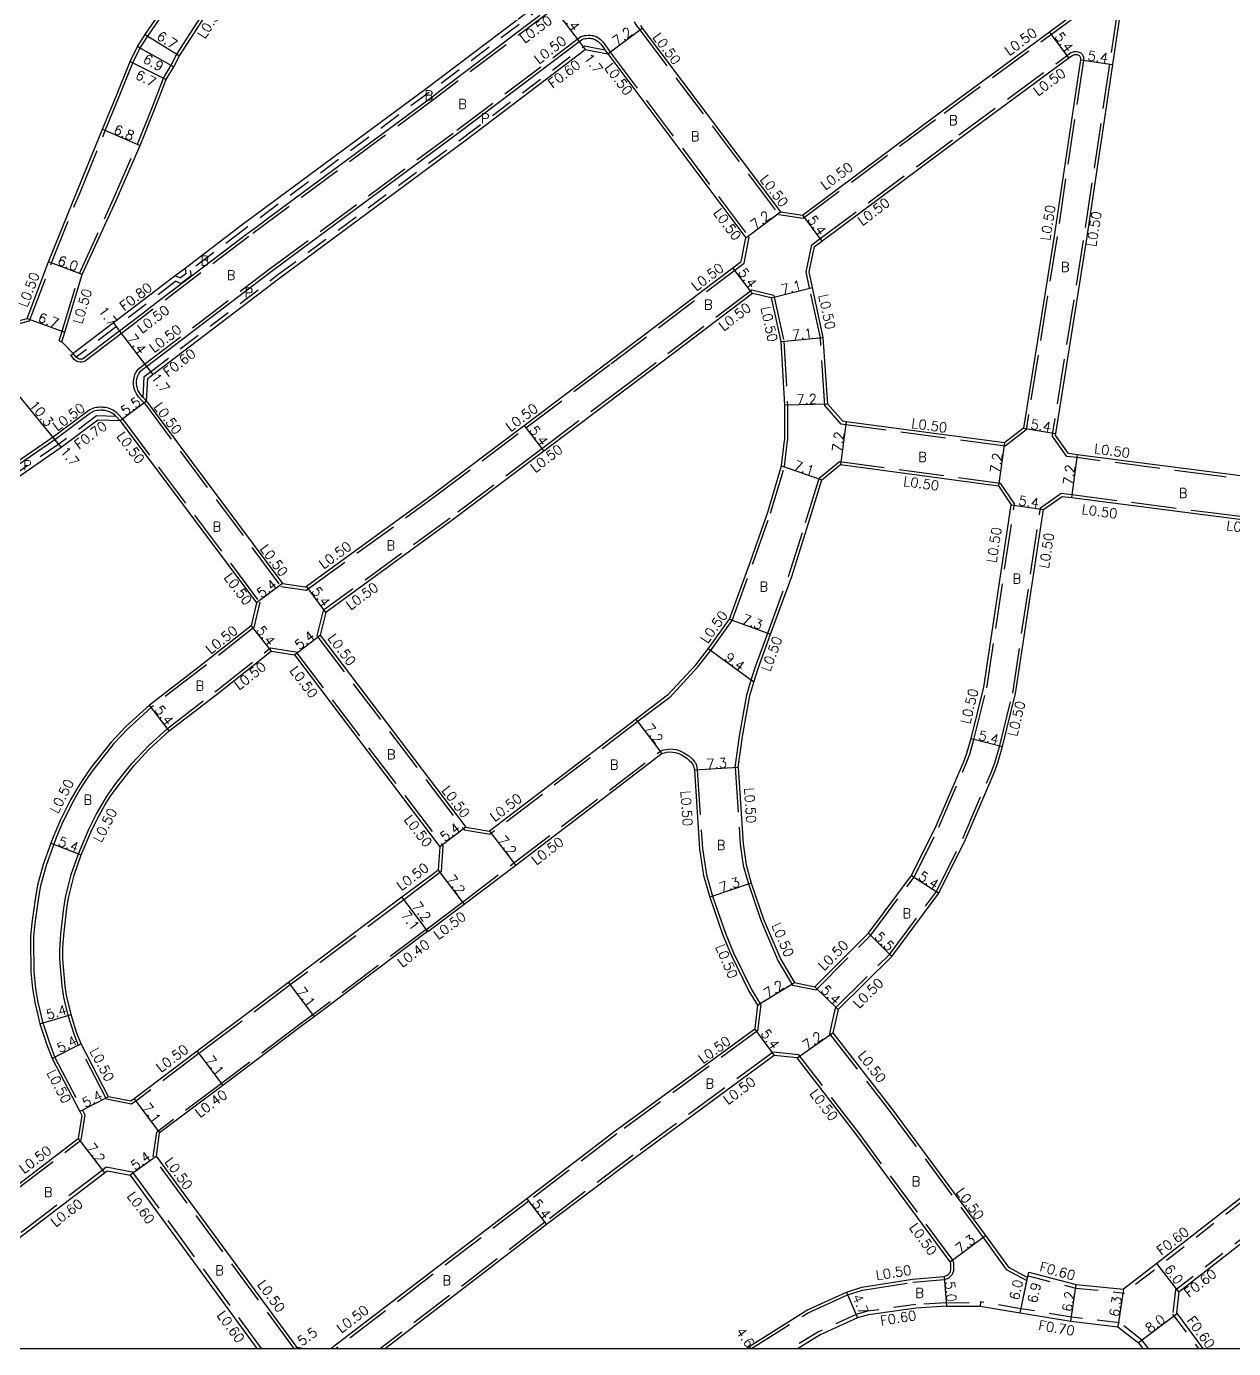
# Model space of a CAD drawing. Header units: metres. Extents: x -2400 to -1600, y -110400 to -109800.
# Drawn here: x -2229.8 to -2028.9, y -110400 to -110179.9 of the extents above; entities that cross this region are included whole.
import ezdxf

# ---------------------------------------------------------------- set-up
doc = ezdxf.new("R2010")
doc.units = ezdxf.units.M
doc.header["$LTSCALE"] = 2.5
doc.linetypes.add('22320', pattern=[2.5, 1.5, -1])
doc.linetypes.add('22330', pattern=[4, 3, -1])
for name, color, linetype in [('2101000', 175, 'Continuous'), ('2213000', 3, 'Continuous'), ('2227000', 1, 'Continuous'), ('2232000', 120, '22320'), ('2233000', 120, '22330'), ('9201100', 215, 'Continuous'), ('9201500', 222, 'Continuous'), ('9202100', 82, 'Continuous'), ('9203500', 155, 'Continuous'), ('999', 7, 'Continuous')]:
    doc.layers.add(name, color=color, linetype=linetype)
doc.styles.add('Dm_Anotation', font='txt.shx', dxfattribs={"bigfont": 'pscdm.shx'})

msp = doc.modelspace()

# ---------------------------------------------------------------- linework, layer by layer
at = {"layer": '2101000'}
for points in [[(-2229.64, -110228.51), (-2226.08, -110219.1), (-2221.3, -110207.36), (-2217.09, -110197.04), (-2214.79, -110191.41), (-2212.51, -110185.78), (-2211.25, -110183.26), (-2209.98, -110181.25), (-2203.48, -110171.73), (-2195.29, -110160.46), (-2175.05, -110135.73), (-2173.32, -110133.62), (-2174.11, -110130.73), (-2180.89, -110121.19), (-2190.5, -110108.25)], [(-2020.41, -110128.74), (-2020.34, -110128.93), (-2026.77, -110131.45), (-2038.75, -110135.37), (-2039.91, -110135.74), (-2040.85, -110137.28), (-2042.94, -110151.76), (-2047.65, -110176.94), (-2049.01, -110186.25), (-2053.41, -110215.65), (-2058.52, -110247.66), (-2058.56, -110247.92)], [(-2223.86, -110232.42), (-2223.34, -110230.8), (-2220.47, -110221.22), (-2214.84, -110208.9), (-2210.84, -110199.72), (-2208.42, -110193.76), (-2206.5, -110188.74), (-2205.23, -110186.62), (-2204.3, -110184.81), (-2198.18, -110175.32), (-2189.6, -110165.03), (-2170.02, -110139.85), (-2168.07, -110137.35)], [(-2142.25, -110174.39), (-2143.28, -110175.17), (-2163.23, -110190.29), (-2194.08, -110213.13), (-2202.63, -110219.64), (-2203.36, -110220.19), (-2204.98, -110221.43), (-2205.72, -110221.99), (-2215.29, -110229.27), (-2221.96, -110234.35)], [(-2104.28, -110210.77), (-2100.62, -110211.32), (-2077.36, -110193.95), (-2059.49, -110180.8), (-2052.97, -110176)], [(-2127.58, -110179.77), (-2127.27, -110180.18), (-2104.28, -110210.77)], [(-2274.67, -110181.93), (-2273.23, -110183.54), (-2267.09, -110190.4), (-2250.96, -110208.43), (-2248.75, -110210.9), (-2232.54, -110229.25), (-2229.64, -110228.51)], [(-2209.75, -110242.29), (-2209.58, -110238.5), (-2208.75, -110237.87), (-2187.59, -110221.76), (-2156.82, -110198.98), (-2136.76, -110183.77)], [(-2136.76, -110183.77), (-2133.03, -110184.5)], [(-2133.03, -110184.5), (-2110.04, -110215.1)], [(-2099.48, -110220.77), (-2098.62, -110216.56), (-2097.39, -110215.65), (-2074.27, -110198.38), (-2056.27, -110185.13), (-2055.87, -110184.83), (-2055.7, -110184.73), (-2055.52, -110184.65), (-2055.33, -110184.6), (-2055.07, -110184.58), (-2054.88, -110184.61), (-2054.69, -110184.68), (-2054.56, -110184.76), (-2054.47, -110184.86), (-2054.4, -110184.96), (-2054.36, -110185.12), (-2054.34, -110185.28), (-2054.36, -110185.47), (-2058.74, -110214.83), (-2063.85, -110246.81)], [(-2187.15, -110272.65), (-2183.29, -110273.22), (-2183.13, -110273.1), (-2162.19, -110257.84), (-2146.93, -110246.33), (-2132.83, -110235.7), (-2112.18, -110220.08), (-2110.79, -110219.02), (-2110.04, -110215.1)], [(-2063.85, -110246.81), (-2067.02, -110249.25), (-2093.34, -110245.71), (-2093.9, -110245.64), (-2096.41, -110242.78), (-2097.15, -110231.69), (-2098.93, -110223.35), (-2099.48, -110220.77)], [(-2105.81, -110225.12), (-2108.92, -110224.38), (-2129.53, -110239.98), (-2143.67, -110250.64), (-2158.96, -110262.17), (-2179.95, -110277.46), (-2180.87, -110281.25)], [(-2105.81, -110225.12), (-2104.21, -110232.39), (-2103.61, -110242.97), (-2103.61, -110248.84)], [(-2223.86, -110232.42), (-2221.96, -110234.35)], [(-2209.75, -110242.29), (-2187.15, -110272.65)], [(-2214.16, -110245.58), (-2217.86, -110245.45), (-2223.96, -110250.02), (-2233.26, -110256.43), (-2235.72, -110258.12), (-2260.61, -110276.82), (-2260.01, -110277.62), (-2257.91, -110280.41), (-2263.5, -110284.59), (-2276.08, -110293.98), (-2282.77, -110298.97)], [(-2214.16, -110245.58), (-2191.48, -110275.88)], [(-2118.38, -110286.19), (-2116.3, -110283.53), (-2112.78, -110278.59), (-2109.28, -110268.99), (-2106.4, -110260.8), (-2104.08, -110253.07), (-2103.61, -110248.84)], [(-2017.56, -110253.74), (-2019.96, -110255.7), (-2031.16, -110254.28), (-2054.9, -110251.21), (-2056.36, -110251.02), (-2058.56, -110247.92)], [(-2097.38, -110255.4), (-2094.3, -110252.85), (-2067.98, -110256.38), (-2065.86, -110259.54)], [(-2111.32, -110303.27), (-2110.59, -110298.14), (-2109.39, -110291.29), (-2108.71, -110289.08), (-2108.01, -110286.79), (-2105.93, -110281.1), (-2102.41, -110271.47), (-2099.63, -110262.63), (-2097.38, -110255.4)], [(-2060.52, -110260.34), (-2057.42, -110258.14), (-2055.82, -110258.35), (-2032.2, -110261.41), (-2020.87, -110262.84), (-2020.55, -110262.88), (-2018.92, -110265.4)], [(-2098.53, -110339.76), (-2089.64, -110330.84), (-2082.46, -110321.27), (-2078.38, -110313.01), (-2073.71, -110302.15), (-2073.25, -110300.88), (-2072.55, -110298.46), (-2070.44, -110289.93), (-2065.86, -110259.54)], [(-2094.7, -110343.57), (-2085.74, -110334.72), (-2077.9, -110324.17), (-2073.47, -110315.28), (-2068.75, -110304.28), (-2068.14, -110302.65), (-2067.31, -110299.76), (-2065.14, -110290.98), (-2060.52, -110260.34)], [(-2191.48, -110275.88), (-2192.38, -110279.67), (-2201.01, -110286.51), (-2209.28, -110292.88), (-2213.2, -110296.45), (-2215.68, -110299.08), (-2218.91, -110303.18), (-2220.37, -110305.25), (-2221.25, -110306.64), (-2222.4, -110308.67), (-2224.1, -110312.01), (-2225.33, -110314.88), (-2225.69, -110315.89), (-2226.96, -110319.45), (-2227.91, -110322.88), (-2228.19, -110324.46), (-2228.86, -110329.14), (-2229.07, -110331.42), (-2229.09, -110332.12), (-2229.04, -110337.27), (-2228.75, -110340.05), (-2228.31, -110342.61), (-2227.52, -110345.94), (-2227.4, -110346.29)], [(-2180.87, -110281.25), (-2156.65, -110313.19), (-2152.7, -110313.85)], [(-2221.74, -110346.29), (-2222.34, -110344.42), (-2223.08, -110341.19), (-2223.32, -110339.67), (-2223.6, -110336.48), (-2223.68, -110335.17), (-2223.68, -110333.31), (-2223.56, -110331.17), (-2223.05, -110326.74), (-2222.78, -110324.99), (-2221.82, -110321.22), (-2220.66, -110317.84), (-2218.89, -110313.66), (-2217.65, -110311.24), (-2216.63, -110309.44), (-2215.74, -110308.04), (-2214.5, -110306.31), (-2211.91, -110303.02), (-2209.35, -110300.23), (-2205.98, -110297.16), (-2197.71, -110290.79), (-2189.02, -110283.91), (-2185.17, -110284.51)], [(-2185.17, -110284.51), (-2160.95, -110316.46), (-2161.24, -110320.35)], [(-2118.38, -110286.19), (-2123.05, -110291.26), (-2128.31, -110295.22), (-2152.7, -110313.85)], [(-2123.95, -110300.95), (-2148.34, -110319.57), (-2156.91, -110326.1), (-2162.94, -110330.64), (-2163, -110330.56), (-2181.88, -110344.76), (-2183.92, -110346.29)], [(-2123.95, -110300.95), (-2123.57, -110300.84), (-2123.19, -110300.75), (-2122.68, -110300.68), (-2122.2, -110300.7), (-2121.75, -110300.76), (-2121.18, -110300.95), (-2120.61, -110301.25), (-2119.86, -110301.73), (-2119.4, -110302.14), (-2119.25, -110302.3), (-2118.96, -110302.63), (-2118.85, -110302.78), (-2118.73, -110303.05), (-2118.6, -110303.74), (-2117.76, -110316.83), (-2117.07, -110321.28), (-2116.04, -110324.87), (-2113.85, -110331.18), (-2112.56, -110334.35), (-2109.53, -110340.49), (-2108.08, -110342.86), (-2108.48, -110346.3)], [(-2111.32, -110303.27), (-2110.49, -110315.99), (-2109.97, -110319.49), (-2109.14, -110322.51), (-2107.08, -110328.5), (-2104.2, -110335.26), (-2101.96, -110339.07), (-2098.53, -110339.76)], [(-2161.24, -110320.35), (-2161.82, -110320.79), (-2167.26, -110324.88), (-2186.15, -110339.08), (-2195.73, -110346.29)], [(-2094.7, -110343.57), (-2095.31, -110346.3)], [(-2227.4, -110346.29), (-2226.4, -110349.26), (-2225.47, -110351.73), (-2220.89, -110360.56), (-2220.56, -110361.2), (-2221.16, -110365.05)], [(-2212.37, -110358.8), (-2216.1, -110358.07), (-2220.67, -110349.25), (-2221.35, -110347.5), (-2221.74, -110346.29)], [(-2195.73, -110346.29), (-2201.34, -110350.51), (-2211.85, -110358.42), (-2212.37, -110358.8)], [(-2183.92, -110346.29), (-2197.07, -110356.19), (-2207.59, -110364.09)], [(-2108.54, -110346.84), (-2131.78, -110363.84), (-2146.48, -110375.08), (-2179.02, -110400)], [(-2108.48, -110346.3), (-2108.54, -110346.84)], [(-2095.31, -110346.3), (-2095.57, -110347.47), (-2085.76, -110360.07), (-2070.14, -110381.2), (-2066.35, -110386.46), (-2063.14, -110388.18), (-2063.07, -110387.89), (-2062.95, -110387.3), (-2055.04, -110389.33), (-2047.17, -110390.14)], [(-1992.6, -110346.76), (-2017.73, -110367.21), (-2042.58, -110386.56), (-2047.17, -110390.14)], [(-2105.35, -110351.2), (-2128.48, -110368.23), (-2143.19, -110379.37), (-2170, -110400)], [(-2109.99, -110400), (-2109.48, -110399.64), (-2099.89, -110393.59), (-2093.3, -110390.59), (-2090.72, -110389.79), (-2082.3, -110388.45), (-2077.06, -110387.99), (-2076.81, -110387.91), (-2076.58, -110387.83), (-2076.32, -110387.61), (-2076.06, -110387.35), (-2075.93, -110386.89), (-2075.9, -110386.43), (-2075.92, -110385.89), (-2076.01, -110385.54), (-2091.59, -110364.46), (-2101.47, -110351.6), (-2105.35, -110351.2)], [(-2037.96, -110390.57), (-2013.99, -110371.9), (-1988.88, -110351.48)], [(-2248.5, -110385.94), (-2240.97, -110380.19), (-2234.66, -110375.37), (-2231.59, -110373.02), (-2221.16, -110365.05)], [(-2184.73, -110399.84), (-2208.13, -110367.95), (-2207.59, -110364.09)], [(-2244.09, -110391.37), (-2236.6, -110385.91), (-2230.3, -110381.09), (-2216.79, -110370.77), (-2216.32, -110370.41)], [(-2216.32, -110370.41), (-2212.49, -110371.15), (-2191.42, -110400)], [(-2037.96, -110390.57), (-2038.39, -110394.08)], [(-2076.63, -110392.97), (-2081.67, -110393.27), (-2089.65, -110394.38), (-2091.44, -110394.91), (-2097.67, -110397.74), (-2101.32, -110400)], [(-2076.63, -110392.97), (-2071.05, -110392.93), (-2064.39, -110394.05), (-2055.95, -110395.46), (-2048.11, -110396.37), (-2044.67, -110399.04)], [(-2038.39, -110394.08), (-2033.97, -110400)], [(-2044.67, -110399.04), (-2043.95, -110400)], [(-2183.74, -110400), (-2184.73, -110399.84)]]:
    msp.add_lwpolyline(points, dxfattribs=at)
at = {"layer": '2213000'}
for points in [[(-2146.77, -110179.94), (-2155.72, -110186.73)], [(-2209.75, -110242.29), (-2210.23, -110241.78), (-2210.32, -110241.68), (-2210.74, -110241.23), (-2211.02, -110240.82), (-2211.21, -110240.44), (-2211.35, -110240.04), (-2211.41, -110239.75), (-2211.44, -110239.41), (-2211.42, -110239.03), (-2211.36, -110238.5), (-2211.24, -110238.06), (-2211.08, -110237.74), (-2210.8, -110237.33), (-2210.37, -110236.97), (-2209.78, -110236.51), (-2188.6, -110220.4), (-2157.81, -110197.6), (-2137.78, -110182.42), (-2137.46, -110182.19), (-2137.27, -110182.08), (-2137.07, -110182), (-2136.81, -110181.94), (-2136.52, -110181.9), (-2136.25, -110181.87), (-2135.97, -110181.88), (-2135.79, -110181.9), (-2135.58, -110181.94), (-2135.33, -110182.01), (-2135.18, -110182.07), (-2134.96, -110182.18), (-2134.62, -110182.44), (-2134.17, -110182.88), (-2133.78, -110183.39), (-2133.5, -110183.8), (-2133.03, -110184.5)], [(-2160.24, -110190.16), (-2162.24, -110191.67), (-2170.64, -110197.89)], [(-2173.51, -110200.02), (-2188.79, -110211.33)], [(-2191.77, -110213.54), (-2193.07, -110214.49), (-2196.6, -110217.18)], [(-2203.09, -110222.12), (-2207.83, -110225.73)], [(-2210.84, -110228.02), (-2214.26, -110230.62), (-2214.6, -110230.88)], [(-2220.28, -110235.2), (-2220.45, -110235.28), (-2220.6, -110235.32), (-2220.78, -110235.32), (-2220.99, -110235.28), (-2221.25, -110235.14), (-2221.47, -110234.97), (-2221.96, -110234.35)], [(-2214.16, -110245.58), (-2214.8, -110244.85), (-2215.04, -110244.61), (-2215.38, -110244.35), (-2215.58, -110244.22), (-2215.91, -110244.07), (-2216.24, -110243.96), (-2216.66, -110243.87), (-2217.02, -110243.83), (-2217.17, -110243.82), (-2217.41, -110243.81), (-2217.74, -110243.83), (-2218.05, -110243.86), (-2218.3, -110243.9), (-2218.52, -110243.97), (-2218.94, -110244.18), (-2219.28, -110244.4), (-2225.04, -110248.71), (-2234.22, -110255.03)]]:
    msp.add_lwpolyline(points, dxfattribs=at)
at = {"layer": '2227000'}
for points in [[(-2144.34, -110178.1), (-2146.77, -110179.94)], [(-2155.72, -110186.73), (-2160.24, -110190.16)], [(-2170.64, -110197.89), (-2173.51, -110200.02)], [(-2188.79, -110211.33), (-2191.77, -110213.54)], [(-2196.6, -110217.18), (-2203.09, -110222.12)], [(-2207.83, -110225.73), (-2210.84, -110228.02)], [(-2214.6, -110230.88), (-2220.28, -110235.2)]]:
    msp.add_lwpolyline(points, dxfattribs=at)
at = {"layer": '2232000'}
for points in [[(-2141.77, -110175.03), (-2142.8, -110175.8), (-2162.75, -110190.93), (-2193.6, -110213.77), (-2202.5, -110220.54)], [(-2210.32, -110241.68), (-2210.17, -110238.19), (-2209.12, -110237.39), (-2187.95, -110221.28), (-2157.18, -110198.5), (-2136.9, -110183.13)], [(-2136.9, -110183.13), (-2133.5, -110183.8)], [(-2133.5, -110183.8), (-2133.03, -110184.5)], [(-2203.36, -110220.19), (-2203.22, -110221.09)], [(-2202.5, -110220.54), (-2202.36, -110221.44)], [(-2204.87, -110222.34), (-2214.81, -110229.91), (-2221.47, -110234.97)], [(-2204.98, -110221.43), (-2204.13, -110221.79)], [(-2204.87, -110222.34), (-2204.02, -110222.7)], [(-2203.22, -110221.09), (-2204.13, -110221.79)], [(-2202.36, -110221.44), (-2204.02, -110222.7)], [(-2214.8, -110244.85), (-2218.08, -110244.74), (-2224.37, -110249.45), (-2233.66, -110255.86), (-2236.13, -110257.55), (-2261.6, -110276.68), (-2260.57, -110278.04), (-2258.89, -110280.27), (-2263.92, -110284.02), (-2276.5, -110293.42), (-2282.77, -110298.1)], [(-1992.02, -110347.06), (-2017.36, -110367.68), (-2042.22, -110387.04), (-2047, -110390.76)], [(-2038.53, -110390.25), (-2014.36, -110371.43), (-1989.26, -110351.01)], [(-2063.07, -110387.89), (-2055.14, -110389.92), (-2047, -110390.76)], [(-2076.65, -110392.37), (-2081.73, -110392.67), (-2089.78, -110393.79), (-2091.65, -110394.34), (-2097.95, -110397.21), (-2102.46, -110400)], [(-2076.65, -110392.37), (-2071.01, -110392.33)], [(-2044.17, -110398.54), (-2047.83, -110395.7), (-2055.86, -110394.77), (-2064.28, -110393.36), (-2071, -110392.23), (-2071.05, -110392.93)], [(-2038.53, -110390.25), (-2039.01, -110394.25)], [(-2039.01, -110394.25), (-2034.72, -110400)], [(-2044.17, -110398.54), (-2043.07, -110400)]]:
    msp.add_lwpolyline(points, dxfattribs=at)
at = {"layer": '2233000'}
for points in [[(-2229.26, -110228.93), (-2225.61, -110219.28), (-2220.84, -110207.54), (-2216.63, -110197.23), (-2214.33, -110191.6), (-2212.05, -110185.99), (-2210.81, -110183.5), (-2209.56, -110181.52), (-2203.07, -110172.02), (-2194.9, -110160.77), (-2174.66, -110136.05), (-2172.77, -110133.74), (-2173.66, -110130.51), (-2180.49, -110120.9), (-2190.23, -110107.78)], [(-2224.33, -110232.27), (-2223.82, -110230.65), (-2220.93, -110221.05), (-2215.3, -110208.7), (-2211.3, -110199.52), (-2208.89, -110193.58), (-2206.95, -110188.52), (-2205.67, -110186.38), (-2204.73, -110184.56), (-2198.58, -110175.02), (-2189.99, -110164.72), (-2170.41, -110139.54), (-2168.47, -110137.04)], [(-2041.29, -110136.85), (-2043.43, -110151.68), (-2048.15, -110176.86), (-2049.51, -110186.18), (-2053.9, -110215.57), (-2059.01, -110247.58), (-2059.08, -110248.04)], [(-2140.92, -110176.14), (-2141.95, -110176.92), (-2161.94, -110192.07), (-2192.77, -110214.89), (-2213.96, -110231.02), (-2220.01, -110235.63), (-2220.29, -110235.76), (-2220.54, -110235.82), (-2220.82, -110235.82), (-2221.16, -110235.76), (-2221.52, -110235.56), (-2221.81, -110235.34), (-2222.38, -110234.62)], [(-2104.56, -110211.23), (-2100.49, -110211.84), (-2077.06, -110194.35), (-2059.19, -110181.2), (-2052.52, -110176.29)], [(-2127.99, -110180.06), (-2128.57, -110179.16)], [(-2127.99, -110180.06), (-2127.67, -110180.48), (-2104.56, -110211.23)], [(-2210.13, -110242.61), (-2210.59, -110242.12), (-2211.13, -110241.55), (-2211.46, -110241.07), (-2211.67, -110240.64), (-2211.83, -110240.18), (-2211.91, -110239.83), (-2211.94, -110239.42), (-2211.92, -110238.99), (-2211.85, -110238.4), (-2211.71, -110237.88), (-2211.51, -110237.48), (-2211.17, -110236.99), (-2210.69, -110236.58), (-2210.09, -110236.12), (-2188.9, -110220), (-2158.11, -110197.2), (-2138.08, -110182.02), (-2137.73, -110181.77), (-2137.49, -110181.62), (-2137.21, -110181.52), (-2136.9, -110181.45), (-2136.58, -110181.41), (-2136.27, -110181.37), (-2135.94, -110181.38), (-2135.73, -110181.4), (-2135.47, -110181.45), (-2135.17, -110181.54), (-2134.97, -110181.61), (-2134.69, -110181.76), (-2134.29, -110182.06), (-2133.8, -110182.55), (-2133.37, -110183.09), (-2133.08, -110183.52), (-2132.62, -110184.22)], [(-2132.62, -110184.22), (-2109.51, -110214.97)], [(-2099.99, -110220.77), (-2099.07, -110216.27), (-2097.69, -110215.24), (-2074.57, -110197.98), (-2056.57, -110184.73), (-2056.15, -110184.42), (-2055.93, -110184.28), (-2055.69, -110184.18), (-2055.42, -110184.11), (-2055.05, -110184.08), (-2054.76, -110184.12), (-2054.47, -110184.23), (-2054.25, -110184.36), (-2054.07, -110184.55), (-2053.94, -110184.75), (-2053.86, -110185.03), (-2053.84, -110185.28), (-2053.86, -110185.52), (-2058.25, -110214.91), (-2063.39, -110247.09)], [(-2187.43, -110273.12), (-2183.16, -110273.74), (-2182.83, -110273.5), (-2161.89, -110258.24), (-2146.63, -110246.73), (-2132.53, -110236.1), (-2111.88, -110220.48), (-2110.33, -110219.31), (-2109.51, -110214.97)], [(-2063.39, -110247.09), (-2066.88, -110249.77), (-2093.4, -110246.21), (-2094.15, -110246.11), (-2096.9, -110242.99), (-2097.64, -110231.76), (-2099.42, -110223.46), (-2099.99, -110220.77)], [(-2105.39, -110224.7), (-2109.04, -110223.84), (-2129.83, -110239.58), (-2143.98, -110250.24), (-2159.26, -110261.77), (-2180.39, -110277.16), (-2181.41, -110281.36)], [(-2105.39, -110224.7), (-2103.72, -110232.32), (-2103.11, -110242.96), (-2103.11, -110248.87)], [(-2232.42, -110229.74), (-2229.26, -110228.93)], [(-2224.33, -110232.27), (-2223.86, -110232.42)], [(-2222.38, -110234.62), (-2221.96, -110234.35)], [(-2210.13, -110242.61), (-2187.43, -110273.12)], [(-2213.77, -110245.26), (-2214.38, -110244.57), (-2214.71, -110244.23), (-2215.09, -110243.94), (-2215.34, -110243.77), (-2215.73, -110243.61), (-2216.11, -110243.48), (-2216.59, -110243.37), (-2216.98, -110243.33), (-2217.15, -110243.32), (-2217.42, -110243.31), (-2217.78, -110243.33), (-2218.11, -110243.37), (-2218.41, -110243.41), (-2218.7, -110243.5), (-2219.18, -110243.75), (-2219.57, -110243.99), (-2225.33, -110248.3), (-2234.5, -110254.62)], [(-2213.77, -110245.26), (-2190.94, -110275.77)], [(-2118, -110286.51), (-2115.9, -110283.83), (-2112.34, -110278.83), (-2108.81, -110269.16), (-2105.92, -110260.95), (-2103.59, -110253.17), (-2103.11, -110248.87)], [(-2016.98, -110253.92), (-2017.59, -110254.41), (-2019.55, -110256.01), (-2019.81, -110256.22), (-2020.18, -110256.18), (-2031.22, -110254.78), (-2054.96, -110251.7), (-2056.64, -110251.49), (-2059.08, -110248.04)], [(-2097.81, -110255.11), (-2094.45, -110252.32), (-2067.69, -110255.92), (-2065.34, -110259.42)], [(-2111.82, -110303.25), (-2111.08, -110298.06), (-2109.87, -110291.17), (-2109.19, -110288.93), (-2108.48, -110286.63), (-2106.4, -110280.92), (-2102.88, -110271.31), (-2100.1, -110262.48), (-2097.81, -110255.11)], [(-2060.99, -110260.06), (-2057.55, -110257.62), (-2055.76, -110257.85), (-2032.14, -110260.91), (-2020.95, -110262.33), (-2020.81, -110262.35), (-2020.36, -110262.4), (-2020.26, -110262.42), (-2018.32, -110265.41)], [(-2098.36, -110340.3), (-2089.26, -110331.16), (-2082.03, -110321.54), (-2077.92, -110313.22), (-2073.25, -110302.33), (-2072.78, -110301.03), (-2072.07, -110298.59), (-2069.95, -110290.03), (-2065.34, -110259.42)], [(-2095.16, -110343.32), (-2086.12, -110334.39), (-2078.33, -110323.9), (-2073.92, -110315.07), (-2069.21, -110304.09), (-2068.62, -110302.49), (-2067.79, -110299.63), (-2065.63, -110290.88), (-2060.99, -110260.06)], [(-2190.94, -110275.77), (-2191.93, -110279.96), (-2200.71, -110286.91), (-2208.96, -110293.26), (-2212.91, -110296.85), (-2215.2, -110299.28), (-2218.65, -110303.65), (-2219.75, -110305.21), (-2220.85, -110306.95), (-2221.86, -110308.7), (-2223.71, -110312.34), (-2224.78, -110314.82), (-2225.22, -110316.05), (-2226.48, -110319.6), (-2227.42, -110322.99), (-2227.69, -110324.53), (-2228.36, -110329.19), (-2228.57, -110331.45), (-2228.59, -110332.12), (-2228.54, -110337.24), (-2228.24, -110340.13), (-2227.86, -110342.33), (-2227.04, -110345.81), (-2226.88, -110346.29)], [(-2181.41, -110281.36), (-2156.93, -110313.66), (-2152.57, -110314.37)], [(-2222.26, -110346.29), (-2222.82, -110344.55), (-2223.53, -110341.48), (-2223.83, -110339.6), (-2224.1, -110336.48), (-2224.18, -110335.19), (-2224.18, -110333.68), (-2224.04, -110330.96), (-2223.55, -110326.67), (-2223.27, -110324.89), (-2222.3, -110321.07), (-2221.12, -110317.66), (-2219.34, -110313.45), (-2218.15, -110311.12), (-2217.07, -110309.2), (-2216.42, -110308.17), (-2214.87, -110305.96), (-2212.24, -110302.63), (-2209.4, -110299.6), (-2206.3, -110296.77), (-2198.02, -110290.39), (-2189.16, -110283.38), (-2184.9, -110284.05)], [(-2184.9, -110284.05), (-2160.44, -110316.31), (-2160.75, -110320.61)], [(-2118, -110286.51), (-2122.71, -110291.64), (-2128, -110295.62), (-2152.57, -110314.37)], [(-2163.24, -110330.24), (-2162.84, -110329.94), (-2157.21, -110325.7), (-2148.64, -110319.17), (-2124.18, -110300.5)], [(-2124.18, -110300.5), (-2123.7, -110300.35), (-2123.28, -110300.26), (-2122.7, -110300.18), (-2122.15, -110300.2), (-2121.64, -110300.27), (-2120.99, -110300.49), (-2120.36, -110300.81), (-2119.55, -110301.33), (-2119.05, -110301.78), (-2118.87, -110301.97), (-2118.58, -110302.32), (-2118.42, -110302.51), (-2118.24, -110302.9), (-2118.11, -110303.68), (-2117.26, -110316.77), (-2116.58, -110321.17), (-2115.57, -110324.71), (-2113.38, -110331), (-2112.1, -110334.15), (-2109.1, -110340.25), (-2107.65, -110342.6), (-2107.56, -110342.75), (-2107.97, -110346.3)], [(-2111.82, -110303.25), (-2110.99, -110316.05), (-2110.46, -110319.6), (-2109.61, -110322.66), (-2107.55, -110328.68), (-2104.65, -110335.49), (-2102.28, -110339.52), (-2098.36, -110340.3)], [(-2160.75, -110320.61), (-2161.52, -110321.19), (-2166.96, -110325.28), (-2185.85, -110339.48), (-2194.9, -110346.29)], [(-2163.24, -110330.24), (-2182.12, -110344.44), (-2184.59, -110346.29)], [(-2163, -110330.56), (-2163.24, -110330.24)], [(-2095.16, -110343.32), (-2095.82, -110346.3)], [(-2226.88, -110346.29), (-2225.93, -110349.09), (-2225.01, -110351.53), (-2220.45, -110360.33), (-2220.04, -110361.11), (-2220.7, -110365.33)], [(-2212.25, -110359.34), (-2216.43, -110358.51), (-2221.13, -110349.45), (-2221.82, -110347.67), (-2222.26, -110346.29)], [(-2194.9, -110346.29), (-2201.04, -110350.91), (-2211.55, -110358.82), (-2212.25, -110359.34)], [(-2184.59, -110346.29), (-2197.31, -110355.87), (-2208.07, -110363.96)], [(-2108.07, -110347.11), (-2131.49, -110364.24), (-2146.17, -110375.48), (-2178.2, -110400)], [(-2107.97, -110346.3), (-2108.07, -110347.11)], [(-2095.82, -110346.3), (-2096.11, -110347.6), (-2086.16, -110360.37), (-2070.54, -110381.5), (-2066.69, -110386.85), (-2063.25, -110388.69)], [(-2105.49, -110350.68), (-2128.78, -110367.83), (-2143.5, -110378.97), (-2170.82, -110400)], [(-2109.11, -110400), (-2099.65, -110394.03), (-2093.12, -110391.06), (-2090.61, -110390.28), (-2082.24, -110388.94), (-2076.97, -110388.48), (-2076.65, -110388.39), (-2076.32, -110388.28), (-2075.98, -110387.97), (-2075.62, -110387.61), (-2075.43, -110386.98), (-2075.4, -110386.43), (-2075.42, -110385.82), (-2075.55, -110385.32), (-2091.19, -110364.16), (-2101.21, -110351.12), (-2105.49, -110350.68)], [(-2231.29, -110373.42), (-2220.7, -110365.33)], [(-2185.23, -110400), (-2208.66, -110368.08), (-2208.07, -110363.96)], [(-2244.47, -110390.91), (-2236.96, -110385.43), (-2230.66, -110380.61), (-2217.16, -110370.3), (-2216.47, -110369.77)], [(-2216.47, -110369.77), (-2212.14, -110370.6), (-2190.68, -110400)], [(-2063.25, -110388.69), (-2063.14, -110388.18)]]:
    msp.add_lwpolyline(points, dxfattribs=at)
at = {"layer": '9201100'}
for points in [[(-2142.25, -110176.52), (-2137.78, -110182.42)], [(-2133.03, -110184.5), (-2127.27, -110180.18)], [(-2056.27, -110185.13), (-2059.49, -110180.8)], [(-2211.25, -110183.26), (-2205.23, -110186.62)], [(-2209.98, -110181.25), (-2204.3, -110184.81)], [(-2137.78, -110182.42), (-2136.76, -110183.77)], [(-2054.36, -110185.47), (-2049.01, -110186.25)], [(-2212.51, -110185.78), (-2206.5, -110188.74)], [(-2217.09, -110197.04), (-2210.84, -110199.72)], [(-2110.04, -110215.1), (-2104.28, -110210.77)], [(-2100.62, -110211.32), (-2097.39, -110215.65)], [(-2220.47, -110221.22), (-2226.08, -110219.1)], [(-2108.92, -110224.38), (-2112.18, -110220.08)], [(-2105.81, -110225.12), (-2098.93, -110223.35)], [(-2229.64, -110228.51), (-2223.34, -110230.8)], [(-2215.29, -110229.27), (-2214.26, -110230.62)], [(-2214.26, -110230.62), (-2209.78, -110236.51)], [(-2104.21, -110232.39), (-2097.15, -110231.69)], [(-2209.78, -110236.51), (-2208.75, -110237.87)], [(-2231.56, -110240.74), (-2225.04, -110248.71)], [(-2209.75, -110242.29), (-2214.16, -110245.58)], [(-2096.41, -110242.78), (-2103.61, -110242.97)], [(-2146.93, -110246.33), (-2143.67, -110250.64)], [(-2093.34, -110245.71), (-2094.3, -110252.85)], [(-2063.85, -110246.81), (-2058.52, -110247.66)], [(-2225.04, -110248.71), (-2223.96, -110250.02)], [(-2067.02, -110249.25), (-2067.98, -110256.38)], [(-2054.9, -110251.21), (-2055.82, -110258.35)], [(-2104.08, -110253.07), (-2097.38, -110255.4)], [(-2065.86, -110259.54), (-2060.52, -110260.34)], [(-2187.15, -110272.65), (-2191.48, -110275.88)], [(-2179.95, -110277.46), (-2183.13, -110273.1)], [(-2192.38, -110279.67), (-2189.02, -110283.91)], [(-2112.78, -110278.59), (-2105.93, -110281.1)], [(-2185.17, -110284.51), (-2180.87, -110281.25)], [(-2108.71, -110289.08), (-2116.3, -110283.53)], [(-2205.98, -110297.16), (-2209.28, -110292.88)], [(-2123.95, -110300.95), (-2128.31, -110295.22)], [(-2072.55, -110298.46), (-2067.31, -110299.76)], [(-2111.32, -110303.27), (-2118.6, -110303.74)], [(-2156.65, -110313.19), (-2160.95, -110316.46)], [(-2152.7, -110313.85), (-2148.34, -110319.57)], [(-2225.69, -110315.89), (-2220.66, -110317.84)], [(-2161.24, -110320.35), (-2156.91, -110326.1)], [(-2082.46, -110321.27), (-2077.9, -110324.17)], [(-2109.14, -110322.51), (-2116.04, -110324.87)], [(-2167.26, -110324.88), (-2163, -110330.56)], [(-2167.26, -110324.88), (-2162.94, -110330.64)], [(-2089.64, -110330.84), (-2085.74, -110334.72)], [(-2186.15, -110339.08), (-2181.88, -110344.76)], [(-2108.08, -110342.86), (-2101.96, -110339.07)], [(-2098.53, -110339.76), (-2094.7, -110343.57)], [(-2227.52, -110345.94), (-2222.34, -110344.42)], [(-2108.54, -110346.84), (-2105.35, -110351.2)], [(-2101.47, -110351.6), (-2095.57, -110347.47)], [(-2220.67, -110349.25), (-2225.47, -110351.73)], [(-2201.34, -110350.51), (-2197.07, -110356.19)], [(-2216.1, -110358.07), (-2220.89, -110360.56)], [(-2211.85, -110358.42), (-2207.59, -110364.09)], [(-2221.16, -110365.05), (-2216.79, -110370.77)], [(-2208.13, -110367.95), (-2212.49, -110371.15)], [(-2146.48, -110375.08), (-2143.19, -110379.37)], [(-2076.01, -110385.54), (-2070.14, -110381.2)], [(-2037.96, -110390.57), (-2041.65, -110385.83)], [(-2077.06, -110387.99), (-2076.63, -110392.97)], [(-2064.39, -110394.05), (-2062.95, -110387.3)], [(-2064.39, -110394.05), (-2063.14, -110388.18)], [(-2055.95, -110395.46), (-2055.04, -110389.33)], [(-2047.17, -110390.14), (-2048.11, -110396.37)], [(-2093.3, -110390.59), (-2091.44, -110394.91)], [(-2038.28, -110394.23), (-2044.67, -110399.04)], [(-2184.73, -110399.84), (-2184.95, -110400)], [(-2109.48, -110399.64), (-2109.23, -110400)]]:
    msp.add_lwpolyline(points, dxfattribs=at)
at = {"layer": '999'}
msp.add_lwpolyline([(-2400, -110400), (-1600, -110400), (-1600, -109800), (-2400, -109800)], close=True, dxfattribs=at)

# ---------------------------------------------------------------- texts
at = {"layer": '9201500', "style": 'Dm_Anotation'}
for s, rotation, p in [('7.4', 307.1657, (-2140.9, -110178.13)), ('6.7', 327.8972, (-2208.22, -110181.94)), ('7.2', 36.9248, (-2131.49, -110183.22)), ('5.4', 306.5846, (-2058.75, -110181.62)), ('6.9', 330.7773, (-2210.5, -110185.79)), ('1.7', 307.1657, (-2137.08, -110185.18)), ('5.4', 351.6411, (-2053.25, -110185.53)), ('6.7', 333.8221, (-2211.78, -110188.53)), ('6.8', 336.8616, (-2215.4, -110197.66)), ('7.2', 36.9245, (-2108.5, -110213.81)), ('5.4', 306.7411, (-2099.88, -110212.14)), ('6.0', 339.2865, (-2224.73, -110219.5)), ('5.4', 307.0833, (-2111.43, -110220.89)), ('7.1', 14.3833, (-2103.94, -110224.54)), ('1.7', 307.267, (-2217.9, -110227.27)), ('6.7', 339.9797, (-2227.96, -110229.01)), ('7.4', 307.267, (-2213.05, -110231.88)), ('7.1', 5.6596, (-2102.28, -110232.1)), ('1.7', 307.267, (-2209.13, -110238.37)), ('10.3', 309.3338, (-2229.4, -110242.98)), ('5.5', 36.6575, (-2213.29, -110244.81)), ('7.2', 1.4936, (-2101.61, -110242.82)), ('5.4', 307.0218, (-2146.18, -110247.15)), ('5.4', 350.931, (-2062.75, -110246.89)), ('7.2', 82.3542, (-2094.13, -110250.85)), ('1.7', 309.3338, (-2224.26, -110250.68)), ('7.2', 82.3541, (-2067.81, -110254.39)), ('7.1', 340.8397, (-2102.21, -110253.61)), ('7.2', 82.6236, (-2055.67, -110256.35)), ('5.4', 351.4322, (-2064.76, -110259.6)), ('5.4', 36.6574, (-2190.66, -110275.14)), ('5.4', 306.075, (-2182.4, -110273.93)), ('7.3', 339.9315, (-2110.82, -110279.2)), ('5.4', 308.3787, (-2191.62, -110280.47)), ('5.4', 37.1716, (-2184.36, -110283.77)), ('9.4', 323.8385, (-2113.74, -110285.28)), ('5.4', 307.6074, (-2208.53, -110293.69)), ('7.2', 307.274, (-2127.02, -110296.75)), ('5.4', 346.1204, (-2071.46, -110298.63)), ('7.3', 3.7031, (-2116.56, -110303.5)), ('5.4', 37.1719, (-2160.13, -110315.71)), ('5.4', 338.7703, (-2224.63, -110316.19)), ('7.2', 307.3224, (-2151.41, -110315.38)), ('7.2', 306.9435, (-2159.95, -110321.89)), ('7.3', 18.8904, (-2114.13, -110324.11)), ('5.4', 327.5848, (-2081.48, -110321.78)), ('7.2', 306.8578, (-2165.66, -110326.36)), ('7.1', 306.8578, (-2167.53, -110327.85)), ('5.5', 315.105, (-2088.75, -110331.58)), ('7.2', 31.791, (-2106.43, -110341.73)), ('5.4', 315.1047, (-2097.68, -110340.46)), ('7.1', 306.9433, (-2184.89, -110340.58)), ('5.4', 16.3805, (-2226.21, -110345.25)), ('5.4', 27.4201, (-2224.18, -110350.83)), ('5.4', 306.1751, (-2107.66, -110347.57)), ('7.2', 34.9217, (-2099.89, -110350.37)), ('7.1', 306.9428, (-2200.09, -110352.01)), ('5.4', 27.421, (-2219.96, -110359.96)), ('7.1', 306.9414, (-2210.6, -110359.92)), ('7.2', 307.3793, (-2219.87, -110366.58)), ('5.4', 36.284, (-2211.66, -110370.42)), ('5.4', 307.4399, (-2145.73, -110375.9)), ('7.3', 36.4608, (-2074.42, -110384.24)), ('6.0', 307.8932, (-2040.49, -110386.78)), ('5.0', 274.9892, (-2076.89, -110388.88)), ('6.0', 77.9264, (-2064.63, -110392.07)), ('6.9', 77.9264, (-2061.62, -110392.55)), ('4.7', 293.1962, (-2092.35, -110391.38)), ('6.2', 81.4919, (-2055.83, -110393.97)), ('6.3', 81.4953, (-2047.98, -110394.82)), ('8.0', 36.9121, (-2042.81, -110397.52)), ('5.5', 36.2833, (-2183.93, -110399.67)), ('4.6', 305.1416, (-2111.78, -110397.2))]:
    msp.add_text(s, height=1.6, rotation=rotation, dxfattribs=at).set_placement(p)
at = {"layer": '9202100', "style": 'Dm_Anotation'}
for s, p in [('B', (-2163.49, -110192.2)), ('B', (-2157.91, -110193.64)), ('P', (-2154.12, -110196.03)), ('B', (-2076.23, -110196.33)), ('B', (-2119.18, -110199)), ('B', (-2200.78, -110219.69)), ('B', (-2196.43, -110222.12)), ('B', (-2057.6, -110220.76)), ('P', (-2193.45, -110225.04)), ('B', (-2117, -110227.03)), ('B', (-2081.38, -110252.38)), ('P', (-2230.3, -110253.76)), ('B', (-2038, -110258.4)), ('B', (-2198.78, -110263.98)), ('B', (-2169.84, -110267.1)), ('B', (-2065.66, -110272.63)), ('B', (-2107.78, -110273.97)), ('B', (-2201.63, -110290.47)), ('B', (-2169.76, -110301.89)), ('B', (-2132.66, -110303.6)), ('B', (-2220.26, -110309.45)), ('B', (-2114.88, -110317)), ('B', (-2083.96, -110328.36)), ('B', (-2116.77, -110356.69)), ('B', (-2082.44, -110372.98)), ('B', (-2226.85, -110374.77)), ('B', (-2198.36, -110387.78)), ('B', (-2160.54, -110389.46)), ('B', (-2081.84, -110391.55))]:
    msp.add_text(s, height=1.6, dxfattribs=at).set_placement(p)
at = {"layer": '9203500', "style": 'Dm_Anotation'}
for s, rotation, p in [('L0.50', 57.1748, (-2200.08, -110182.08)), ('L0.50', 37.1663, (-2146.86, -110182.83)), ('L0.50', 306.9248, (-2125.61, -110181.7)), ('L0.50', 36.3597, (-2066.23, -110184.85)), ('L0.50', 37.165, (-2144.5, -110186.23)), ('F0.60', 37.1627, (-2142.19, -110190.28)), ('L0.50', 306.9248, (-2133.64, -110186.8)), ('L0.50', 36.3597, (-2061.44, -110191.58)), ('L0.50', 36.7421, (-2096.83, -110207.25)), ('L0.50', 306.9248, (-2107.74, -110205.39)), ('L0.50', 36.7421, (-2090.69, -110213.17)), ('L0.50', 306.9248, (-2115.55, -110210.95)), ('L0.50', 80.93, (-2059.44, -110215.67)), ('L0.50', 80.93, (-2051.78, -110216.71)), ('L0.50', 37.1114, (-2118.31, -110224.05)), ('L0.50', 69.2835, (-2229.66, -110226.81)), ('F0.80', 37.2676, (-2213.47, -110227.36)), ('L0.50', 73.2946, (-2220.54, -110229.6)), ('L0.50', 282.0669, (-2097.93, -110224.67)), ('L0.50', 37.2671, (-2210.54, -110231.08)), ('L0.50', 37.1114, (-2113.76, -110230.68)), ('L0.50', 282.3636, (-2107.57, -110226.74)), ('L0.50', 37.2699, (-2208.53, -110234.3)), ('F0.60', 37.2679, (-2206.21, -110238.35)), ('L0.50', 36.8234, (-2224.62, -110247.33)), ('L0.50', 306.808, (-2208.64, -110243.24)), ('L0.50', 37.0238, (-2149.22, -110247.43)), ('F0.70', 36.8305, (-2221.01, -110250.4)), ('L0.50', 352.3542, (-2082.56, -110246.74)), ('L0.50', 306.808, (-2214.84, -110248.12)), ('L0.50', 37.023, (-2145.11, -110254.26)), ('L0.50', 352.6221, (-2052.14, -110250.97)), ('L0.50', 352.3542, (-2083.91, -110256.39)), ('L0.50', 352.6221, (-2054.22, -110261.07)), ('L0.50', 352.6221, (-2030.14, -110263.74)), ('L0.50', 81.4328, (-2068.37, -110269.29)), ('L0.50', 81.4328, (-2059.64, -110270.24)), ('L0.50', 306.6566, (-2190.97, -110266.88)), ('L0.50', 36.0743, (-2180.31, -110270.31)), ('L0.50', 306.808, (-2196.95, -110271.66)), ('L0.50', 36.0743, (-2175.85, -110277.14)), ('L0.50', 54.5683, (-2116.42, -110282.77)), ('L0.50', 38.3792, (-2199.1, -110284.48)), ('L0.50', 307.1712, (-2179.69, -110281.76)), ('L0.50', 69.9316, (-2106.01, -110287.44)), ('L0.50', 38.3792, (-2194.38, -110290.49)), ('L0.50', 307.1712, (-2186.03, -110287.15)), ('L0.50', 76.1219, (-2072.76, -110296.17)), ('L0.50', 76.1219, (-2064.93, -110298.24)), ('L0.50', 62.8182, (-2224.53, -110311.05)), ('L0.50', 307.1712, (-2160.73, -110307.09)), ('L0.50', 37.3579, (-2151.85, -110312.37)), ('L0.50', 273.7007, (-2120.88, -110307.15)), ('L0.50', 273.7007, (-2110.3, -110306.66)), ('L0.50', 62.8182, (-2217.32, -110315.89)), ('L0.50', 307.1712, (-2167, -110311.95)), ('L0.50', 37.3579, (-2144.93, -110319.6)), ('L0.50', 36.944, (-2167.4, -110323.88)), ('L0.50', 36.9778, (-2161.21, -110332)), ('L0.50', 293.0829, (-2105.79, -110329.53)), ('L0.40', 36.9447, (-2167.25, -110336.65)), ('L0.50', 293.0761, (-2115.14, -110333.1)), ('L0.50', 44.6499, (-2097.05, -110337.19)), ('L0.50', 44.6499, (-2091.23, -110343.5)), ('L0.50', 36.3731, (-2117.2, -110352.68)), ('L0.50', 297.4219, (-2219.25, -110350.45)), ('L0.50', 36.944, (-2207.4, -110354.1)), ('L0.50', 307.5348, (-2091.48, -110351.21)), ('L0.50', 297.4219, (-2226.41, -110354.08)), ('L0.50', 36.3731, (-2113.05, -110359.47)), ('L0.40', 36.944, (-2200.92, -110361.65)), ('L0.50', 307.5348, (-2099.5, -110357.57)), ('L0.50', 37.3807, (-2230.16, -110370.98)), ('L0.50', 306.2824, (-2206.82, -110368.94)), ('L0.60', 306.2824, (-2213.11, -110374.64)), ('L0.50', 306.4611, (-2075.14, -110373.97)), ('L0.60', 37.3807, (-2224.94, -110379.84)), ('L0.50', 306.4611, (-2082.93, -110379.87)), ('F0.60', 37.9147, (-2040.89, -110384.58)), ('F0.60', 344.5581, (-2061.29, -110387.07)), ('L0.50', 9.0836, (-2088.28, -110388.62)), ('F0.60', 37.9147, (-2036.3, -110391.57)), ('L0.50', 306.2824, (-2191.41, -110389.35)), ('L0.60', 306.1376, (-2198.14, -110394.43)), ('L0.50', 37.4405, (-2177.36, -110397.52)), ('F0.60', 9.0836, (-2087.53, -110396.18)), ('F0.60', 306.7179, (-2036.77, -110395.35)), ('F0.70', 350.4832, (-2061.43, -110396.86))]:
    msp.add_text(s, height=1.6, rotation=rotation, dxfattribs=at).set_placement(p)

doc.saveas('drawing.dxf')
